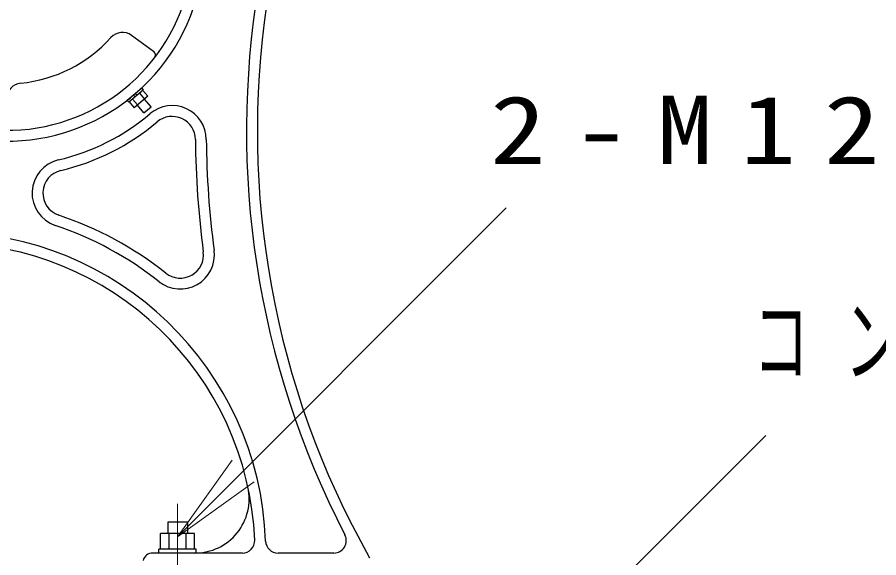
# Model space of a CAD drawing. Units: millimetres on the paper, scale 1:20. Extents: x -365 to 0, y -6 to 257.
# Drawn here: x -104.86 to -77.05, y 99.18 to 116.62 of the extents above; entities that cross this region are included whole.
import ezdxf

# ---------------------------------------------------------------- set-up
doc = ezdxf.new("R2010")
doc.units = ezdxf.units.MM
doc.linetypes.add('USER2', pattern=[6, 3, -1, 1, -1])
doc.layers.add('1_20', color=3, linetype='Continuous', lineweight=25)
doc.styles.add('ＭＳ ゴシック', font='')
doc.styles.get('ＭＳ ゴシック').set_extended_font_data('MS Gothic')

# ---------------------------------------------------------------- blocks, each defined once
blk = doc.blocks.new('open_arrow')
at = {"color": 0, "linetype": 'Continuous', "lineweight": -2}
blk.add_lwpolyline([(7.5, 1.25), (0, 0), (7.5, -1.25)], dxfattribs=at)

msp = doc.modelspace()

# ---------------------------------------------------------------- linework, layer by layer
at = {"layer": '1_20'}
for p, q in [((-100.46, 115.52), (-101.164, 116.036)), ((-100.839, 114.328), (-101.304, 113.934)), ((-100.791, 114.271), (-101.256, 113.877)), ((-100.839, 114.328), (-100.791, 114.271)), ((-101.105, 114.103), (-101.041, 114.059)), ((-100.642, 114.07), (-101.082, 113.697)), ((-100.99, 114.102), (-101.054, 114.146)), ((-100.913, 114.167), (-100.752, 113.977)), ((-100.803, 114.261), (-100.642, 114.07)), ((-101.305, 113.934), (-101.256, 113.877)), ((-101.244, 113.887), (-101.082, 113.697)), ((-101.133, 113.981), (-100.972, 113.79)), ((-100.766, 113.538), (-100.976, 113.786)), ((-100.766, 113.538), (-100.537, 113.733)), ((-100.537, 113.732), (-100.747, 113.98)), ((-100, 100.336), (-100, 99.961)), ((-99.365, 100.336), (-100, 100.336)), ((-99.365, 100.336), (-99.365, 99.961)), ((-100.231, 99.461), (-100.231, 99.961)), ((-99.134, 99.961), (-100.231, 99.961)), ((-99.957, 99.461), (-99.957, 99.961)), ((-99.409, 99.461), (-99.409, 99.961)), ((-99.134, 99.461), (-99.134, 99.961)), ((-97.591, 99.336), (-100.482, 99.336)), ((-100.283, 99.336), (-100.283, 99.461)), ((-99.083, 99.461), (-100.283, 99.461)), ((-99.083, 99.336), (-99.083, 99.461)), ((-94.637, 99.336), (-96.44, 99.336))]:
    msp.add_line(p, q, dxfattribs=at)
at = {"layer": '1_20', "color": 7, "lineweight": 13}
for p, q in [((-99.683, 99.861), (-89.076, 110.468)), ((-91.308, 92.521), (-80.701, 103.127))]:
    msp.add_line(p, q, dxfattribs=at)
at = {"layer": '1_20', "color": 7, "linetype": 'USER2', "lineweight": 13}
msp.add_line((-99.683, 100.922), (-99.683, 91.529), dxfattribs=at)
at = {"layer": '1_20'}
for centre, radius, start, end in [((-69.107, 112.958), 28.35, 133.8733, 207.3791), ((-69.107, 112.958), 28, 133.8733, 209.4689), ((-105.179, 118.974), 6.35, 264.0001, 343.7928), ((-105.179, 118.974), 6, 264.0001, 343.7928), ((-105.179, 118.974), 4.5, 275.5372, 318.0588), ((-101.46, 115.632), 0.5, 53.798, 138.0589), ((-100.548, 115.399), 0.15, 322.3288, 53.7981), ((-104.696, 113.998), 0.5, 95.5372, 179.7981), ((-99.856, 112.671), 1.1, 0.5335, 130.1808), ((-105.179, 118.974), 7.15, 283.3301, 310.1808), ((-105.179, 118.974), 7.5, 283.3301, 310.1808), ((-99.856, 112.671), 0.75, 0.5334, 130.1808), ((-69.107, 112.958), 30, 180.5334, 187.482), ((-69.107, 112.958), 29.65, 180.5334, 187.482), ((-103.277, 110.947), 1.1, 103.3302, 251.4052), ((-103.277, 110.947), 0.75, 103.3302, 251.4052), ((-107.183, 99.336), 11.5, 51.7289, 71.4053), ((-107.183, 99.336), 11.15, 51.7289, 71.4053), ((-107.183, 99.336), 10.35, 2.1324, 177.8676), ((-107.183, 99.336), 10, 2.388, 177.612), ((-99.595, 108.953), 1.1, 231.7289, 7.482), ((-99.595, 108.953), 0.75, 231.7289, 7.482), ((-99.121, 101.086), 1.75, 270, 12.2466), ((-94.637, 99.736), 0.4, 270, 27.3792), ((-97.591, 99.736), 0.4, 270, 2.388), ((-96.44, 99.736), 0.4, 182.1324, 270), ((-100.483, 99.011), 0.325, 90, 164.9999)]:
    msp.add_arc(centre, radius, start, end, dxfattribs=at)

# ---------------------------------------------------------------- block references
at = {"layer": '1_20', "color": 7, "lineweight": 13, "xscale": 0.4, "yscale": 0.4, "rotation": 45}
msp.add_blockref('open_arrow', (-99.683, 99.861), dxfattribs=at)

# ---------------------------------------------------------------- texts
at = {"layer": '1_20', "color": 7, "char_height": 2.199, "attachment_point": 4, "style": 'ＭＳ ゴシック'}
for s, insert in [('\\T1.5;\\W1.2;2-M12×150L', (-89.593, 112.968)), ('\\T1.64;\\W0.6;コンクリ－ト', (-81.107, 106.127))]:
    msp.add_mtext(s, dxfattribs=dict(at, insert=insert))

doc.saveas('drawing.dxf')
